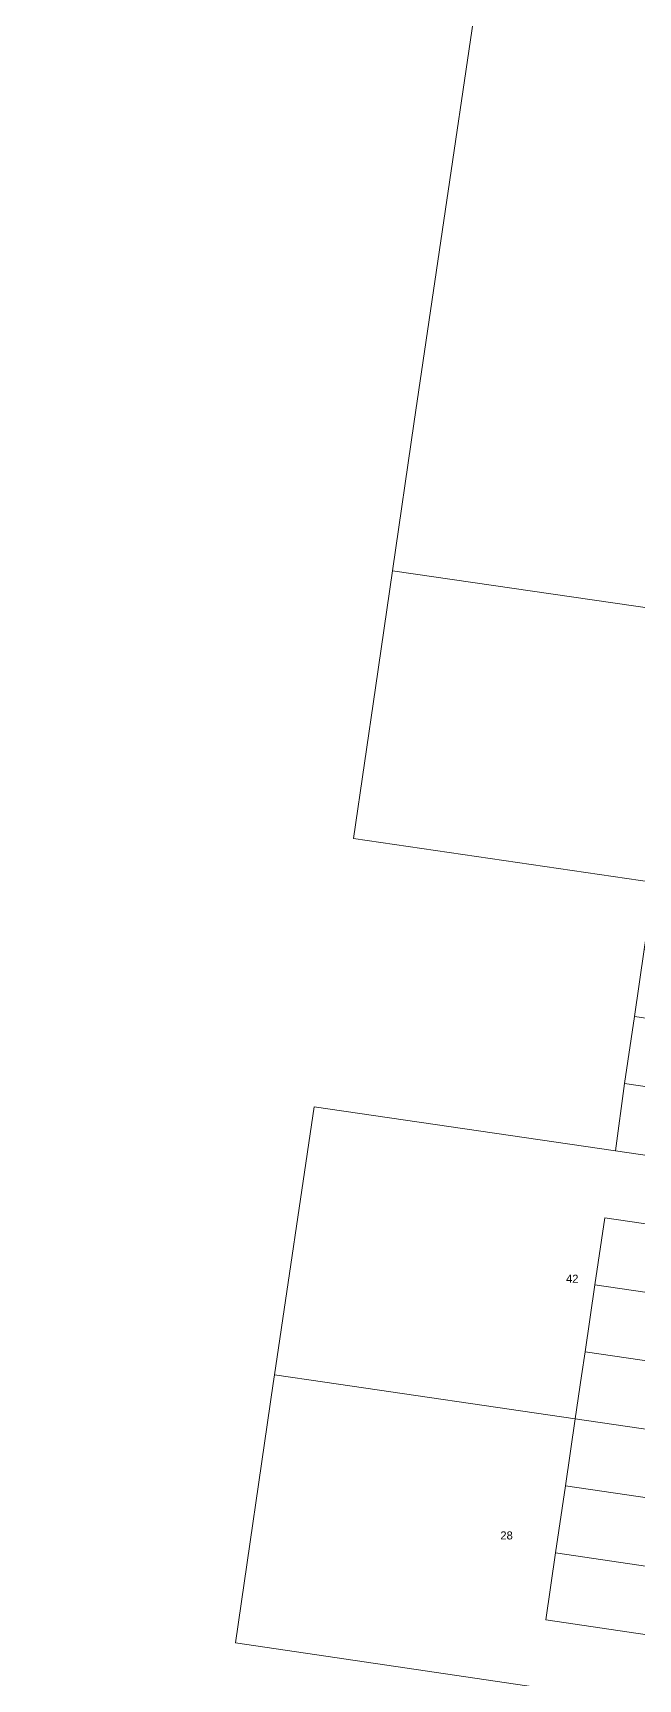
# Model space of a CAD drawing. Header units: metres. Extents: x 259983 to 262112, y 6265371 to 6267114.
# Drawn here: x 260877.2 to 261013.4, y 6266146.2 to 6266516.4 of the extents above; entities that cross this region are included whole.
import ezdxf

# ---------------------------------------------------------------- set-up
doc = ezdxf.new("R2010")
doc.units = ezdxf.units.M
doc.layers.add('Cadastre Land Parcels_SP_EXT', color=9, linetype='Continuous', lineweight=5)
doc.styles.get("Standard").update_dxf_attribs({"font": 'arial.ttf'})

msp = doc.modelspace()

# ---------------------------------------------------------------- linework, layer by layer
at = {"layer": 'Cadastre Land Parcels_SP_EXT', "linetype": 'Continuous'}
for points in [[(261104.88, 6266503.91), (261111.5, 6266548.97), (261126.07, 6266648.11), (261098.51, 6266652.18), (261098.07, 6266652.25), (260998.2, 6266666.9), (260991.81, 6266623.74), (260985.08, 6266578.34), (260983.37, 6266566.74), (260963.04, 6266429.03), (260958.16, 6266395.45), (261025.83, 6266385.59), (261023.67, 6266370.48), (261083.97, 6266361.7), (261104.88, 6266503.91)], [(261019.23, 6266340.4), (261021.45, 6266355.48), (261081.76, 6266346.62), (261083.97, 6266361.7), (261023.67, 6266370.48), (261025.83, 6266385.59), (260958.16, 6266395.45), (260954.3, 6266369.09), (260949.34, 6266335.23), (261017, 6266325.33), (261019.23, 6266340.4)], [(261075.11, 6266301.39), (261014.79, 6266310.25), (261012.58, 6266295.17), (261072.89, 6266286.31), (261075.11, 6266301.39)], [(261072.89, 6266286.31), (261012.58, 6266295.17), (261010.36, 6266280.09), (261070.67, 6266271.24), (261072.89, 6266286.31)], [(261070.67, 6266271.24), (261010.36, 6266280.09), (261008.33, 6266264.99), (261068.45, 6266256.15), (261069.87, 6266265.78), (261070.67, 6266271.24)], [(261008.33, 6266264.99), (260940.49, 6266274.89), (260931.56, 6266214.6), (260942.95, 6266212.94), (260999.27, 6266204.7), (261000.7, 6266214.38), (261001.49, 6266219.77), (261003.7, 6266234.85), (261005.92, 6266249.93), (261066.24, 6266241.08), (261068.45, 6266256.15), (261008.33, 6266264.99)], [(261066.24, 6266241.08), (261005.92, 6266249.93), (261003.7, 6266234.85), (261064.02, 6266226), (261066.24, 6266241.08)], [(261032.77, 6266215.18), (261061.8, 6266210.92), (261062.54, 6266215.93), (261064.02, 6266226), (261003.7, 6266234.85), (261001.49, 6266219.77), (261032.77, 6266215.18)], [(261000.7, 6266214.38), (260999.27, 6266204.7), (261059.59, 6266195.84), (261061.8, 6266210.92), (261032.77, 6266215.18), (261001.49, 6266219.77), (261000.7, 6266214.38)], [(260942.95, 6266212.94), (260931.56, 6266214.6), (260931.27, 6266212.64), (260922.84, 6266154.3), (260990.39, 6266144.38), (261050.72, 6266135.52), (261052.94, 6266150.6), (260992.63, 6266159.45), (260994.85, 6266174.55), (260997.06, 6266189.61), (260999.27, 6266204.7), (260942.95, 6266212.94)], [(261059.59, 6266195.84), (260999.27, 6266204.7), (260997.06, 6266189.61), (261057.37, 6266180.76), (261059.59, 6266195.84)], [(261057.37, 6266180.76), (260997.06, 6266189.61), (260994.85, 6266174.55), (261055.13, 6266165.67), (261057.37, 6266180.76)], [(261055.13, 6266165.67), (260994.85, 6266174.55), (260992.63, 6266159.45), (261052.94, 6266150.6), (261055.13, 6266165.67)]]:
    msp.add_lwpolyline(points, close=True, dxfattribs=at)
msp.add_lwpolyline([(260817.26, 6266082.47), (260890.23, 6266071.63), (260898.53, 6266070.41), (260910.17, 6266068.7), (260914.01, 6266093.97), (260981.54, 6266084.06), (260983.76, 6266099.13), (260985.97, 6266114.22), (260988.19, 6266129.29), (260990.39, 6266144.38), (260922.84, 6266154.3), (260931.27, 6266212.64), (260931.56, 6266214.6), (260940.49, 6266274.89), (261008.33, 6266264.99), (261010.36, 6266280.09), (261012.58, 6266295.17), (261014.79, 6266310.25), (261017, 6266325.33), (260949.34, 6266335.23), (260954.3, 6266369.09), (260958.16, 6266395.45), (260963.04, 6266429.03), (260983.37, 6266566.74)], dxfattribs=at)

# ---------------------------------------------------------------- texts
at = {"layer": 'Cadastre Land Parcels_SP_EXT'}
for s, p in [('42', (260997.19, 6266235.3)), ('28', (260982.41, 6266177.57))]:
    msp.add_text(s, height=1.8, dxfattribs=at).set_placement(p)

doc.saveas('drawing.dxf')
